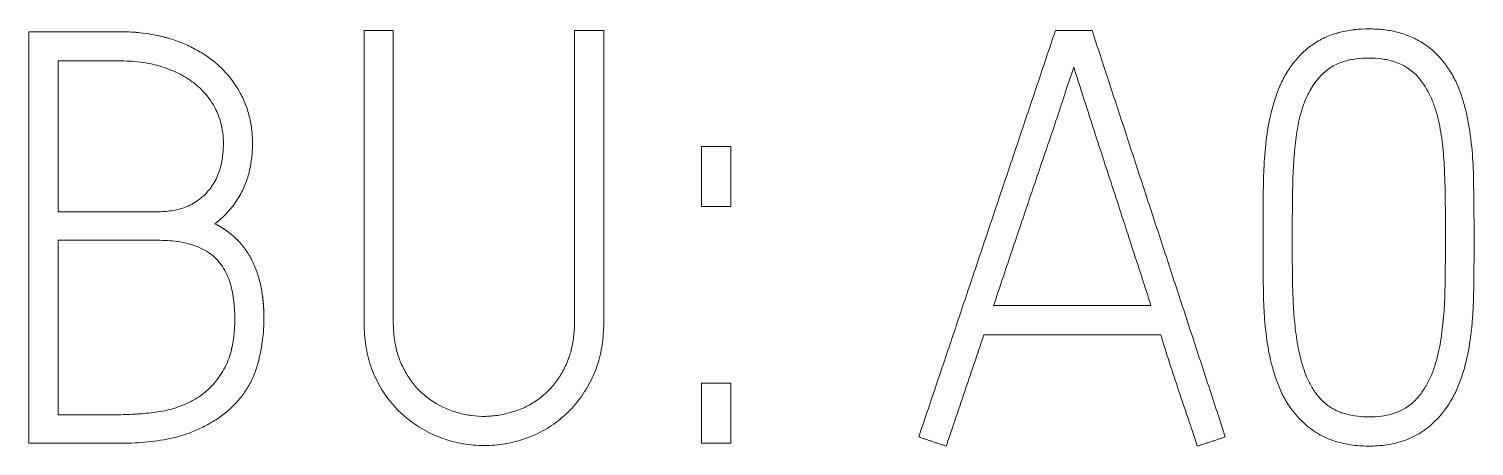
# Model space of a CAD drawing. Header units: millimetres. Extents: x 6750 to 121550, y -28210 to 66060.
# Drawn here: x 16102.352 to 16106.123, y 16139.109 to 16140.198 of the extents above; entities that cross this region are included whole.
import ezdxf

# ---------------------------------------------------------------- set-up
doc = ezdxf.new("R2010")
doc.units = ezdxf.units.MM
doc.layers.add('1', color=7, linetype='Continuous')

# ---------------------------------------------------------------- blocks, each defined once
blk = doc.blocks.new('2')
at = {"layer": '1', "color": 7, "linetype": 'Continuous', "lineweight": 13}
for p, q in [((40331.9519, 18082.0304), (40331.9519, 18080.8319)), ((40332.9273, 18082.0338), (40332.9273, 18082.0338)), ((40333.0123, 18082.0338), (40332.9273, 18082.0338)), ((40332.9273, 18082.0338), (40333.0123, 18082.0338)), ((40333.0123, 18082.0338), (40333.0123, 18082.0338)), ((40333.5399, 18082.0338), (40333.625, 18082.0338)), ((40333.5399, 18082.0338), (40333.5399, 18082.0338)), ((40333.625, 18082.0338), (40333.5399, 18082.0338)), ((40333.625, 18082.0338), (40333.625, 18082.0338)), ((40333.625, 18081.1883), (40333.625, 18082.0338)), ((40335.0463, 18082.0338), (40334.9396, 18082.0338)), ((40334.9396, 18082.0338), (40335.0463, 18082.0338)), ((40334.9396, 18082.0338), (40334.9396, 18082.0338)), ((40335.0463, 18082.0338), (40335.0463, 18082.0338)), ((40335.8515, 18082.0386), (40335.8515, 18082.0387)), ((40332.3738, 18082.0063), (40332.3738, 18082.0063)), ((40332.037, 18081.5062), (40332.037, 18081.9454)), ((40332.6027, 18081.7058), (40332.6027, 18081.7058)), ((40333.9094, 18081.6957), (40333.9094, 18081.6958)), ((40333.9094, 18081.6958), (40333.9944, 18081.6958)), ((40333.9094, 18081.6957), (40333.9094, 18081.5211)), ((40333.9944, 18081.6957), (40333.9094, 18081.6957)), ((40333.9944, 18081.6957), (40333.9944, 18081.6958)), ((40333.9944, 18081.5211), (40333.9944, 18081.6957)), ((40333.9094, 18081.5211), (40333.9944, 18081.5211)), ((40335.5437, 18081.4394), (40335.5437, 18081.4394)), ((40332.037, 18080.9152), (40332.037, 18081.423)), ((40336.1579, 18081.4211), (40336.1579, 18081.4211)), ((40334.7597, 18081.2331), (40335.2176, 18081.2331)), ((40335.2176, 18081.2331), (40334.7597, 18081.2331)), ((40332.6359, 18081.195), (40332.6359, 18081.195)), ((40334.7314, 18081.148), (40335.2459, 18081.148)), ((40333.9094, 18081.0066), (40333.9094, 18080.8319)), ((40333.9944, 18081.0066), (40333.9094, 18081.0066)), ((40333.9094, 18081.0066), (40333.9944, 18081.0066)), ((40333.9094, 18081.0066), (40333.9094, 18081.0066)), ((40333.9944, 18080.8319), (40333.9944, 18081.0066)), ((40333.9944, 18081.0066), (40333.9944, 18081.0066)), ((40334.5418, 18080.8502), (40334.5418, 18080.8502)), ((40335.434, 18080.8502), (40335.434, 18080.8502)), ((40333.9094, 18080.8319), (40333.9944, 18080.8319))]:
    blk.add_line(p, q, dxfattribs=at)
at = {"layer": '1', "color": 7, "linetype": 'Continuous', "lineweight": 25}
blk.add_line((40335.8518, 18080.9088), (40335.8518, 18080.9088), dxfattribs=at)
at = {"layer": '1', "color": 7, "linetype": 'Continuous', "lineweight": 13}
for points, knots in [([(40332.3738, 18082.0063), (40332.3401, 18082.0177), (40332.3056, 18082.0246), (40332.2527, 18082.0297), (40332.235, 18082.0304), (40332.1996, 18082.0304), (40332.1111, 18082.0304), (40332.0227, 18082.0304), (40331.9519, 18082.0304)], [0, 0, 0, 0, 0.25, 0.25, 0.375, 0.375, 0.5, 1, 1, 1, 1]), ([(40331.9519, 18082.0304), (40332.0227, 18082.0304), (40332.1112, 18082.0304), (40332.1997, 18082.0304), (40332.235, 18082.0304), (40332.2527, 18082.0297), (40332.3052, 18082.0247), (40332.3397, 18082.0178), (40332.3738, 18082.0063)], [0, 0, 0, 0, 0.5, 0.625, 0.625, 0.75, 0.75, 1, 1, 1, 1]), ([(40332.9273, 18082.0338), (40332.9273, 18081.8694), (40332.9273, 18081.6228), (40332.9273, 18081.3557), (40332.9273, 18081.2427), (40332.9273, 18081.2119), (40332.9273, 18081.1913), (40332.9272, 18081.181), (40332.9283, 18081.1503), (40332.9302, 18081.1299), (40332.9355, 18081.0994), (40332.9377, 18081.0892), (40332.9429, 18081.0693), (40332.946, 18081.0596), (40332.9529, 18081.0404), (40332.9569, 18081.031), (40332.9656, 18081.0124), (40332.9704, 18081.0033), (40332.9807, 18080.9855), (40332.9863, 18080.9768), (40332.9982, 18080.9601), (40333.0108, 18080.944), (40333.0249, 18080.9293), (40333.0398, 18080.9152), (40333.0476, 18080.9084), (40333.0718, 18080.8891), (40333.0888, 18080.8777), (40333.1158, 18080.863), (40333.125, 18080.8585), (40333.1439, 18080.8504), (40333.1536, 18080.8467), (40333.183, 18080.837), (40333.2029, 18080.8323), (40333.2333, 18080.8277), (40333.2435, 18080.8266), (40333.2641, 18080.8253), (40333.2745, 18080.8251), (40333.3053, 18080.8258), (40333.3256, 18080.8279), (40333.3558, 18080.8338), (40333.3658, 18080.8362), (40333.3856, 18080.8418), (40333.3955, 18080.8451), (40333.4243, 18080.856), (40333.4519, 18080.8693), (40333.4775, 18080.8864), (40333.4941, 18080.8987), (40333.5022, 18080.9053), (40333.5252, 18080.9258), (40333.5391, 18080.9407), (40333.5641, 18080.9733), (40333.5752, 18080.991), (40333.5894, 18081.0183), (40333.5939, 18081.0275), (40333.6018, 18081.0464), (40333.6053, 18081.0561), (40333.6113, 18081.0758), (40333.6139, 18081.0858), (40333.6182, 18081.1061), (40333.6199, 18081.1163), (40333.6238, 18081.1469), (40333.625, 18081.1675), (40333.625, 18081.1883)], [0, 0, 0, 0, 0.25, 0.375, 0.40625, 0.421875, 0.421875, 0.4375, 0.4375, 0.46875, 0.46875, 0.484375, 0.484375, 0.5, 0.5, 0.515625, 0.515625, 0.53125, 0.53125, 0.546875, 0.546875, 0.5625, 0.578125, 0.578125, 0.59375, 0.59375, 0.625, 0.625, 0.640625, 0.640625, 0.65625, 0.65625, 0.6875, 0.6875, 0.703125, 0.703125, 0.71875, 0.71875, 0.75, 0.75, 0.765625, 0.765625, 0.78125, 0.78125, 0.8125, 0.828125, 0.828125, 0.84375, 0.84375, 0.875, 0.875, 0.90625, 0.90625, 0.921875, 0.921875, 0.9375, 0.9375, 0.953125, 0.953125, 0.96875, 0.96875, 1, 1, 1, 1]), ([(40333.5399, 18082.0338), (40333.5399, 18081.8223), (40333.5399, 18081.558), (40333.5399, 18081.2805), (40333.5399, 18081.2144), (40333.5399, 18081.1946), (40333.54, 18081.188), (40333.5398, 18081.1748), (40333.5395, 18081.1682), (40333.5382, 18081.1483), (40333.5367, 18081.1351), (40333.5319, 18081.1088), (40333.5286, 18081.096), (40333.52, 18081.071), (40333.5147, 18081.0588), (40333.5023, 18081.0351), (40333.4953, 18081.0238), (40333.4797, 18081.0024), (40333.4711, 18080.9924), (40333.4568, 18080.9784), (40333.4518, 18080.9739), (40333.4415, 18080.9654), (40333.4257, 18080.9533), (40333.4086, 18080.9432), (40333.3905, 18080.9346), (40333.3843, 18080.932), (40333.3718, 18080.9272), (40333.3655, 18080.9251), (40333.3464, 18080.9193), (40333.3335, 18080.9161), (40333.3071, 18080.9117), (40333.2937, 18080.9105), (40333.2671, 18080.9101), (40333.254, 18080.9109), (40333.2343, 18080.9135), (40333.2277, 18080.9146), (40333.2147, 18080.9172), (40333.2081, 18080.9188), (40333.1759, 18080.9277), (40333.1516, 18080.938), (40333.1234, 18080.9562), (40333.1179, 18080.96), (40333.1073, 18080.9682), (40333.1022, 18080.9724), (40333.0875, 18080.9857), (40333.0785, 18080.9954), (40333.062, 18081.0163), (40333.0545, 18081.0276), (40333.0447, 18081.045), (40333.0417, 18081.0509), (40333.036, 18081.0629), (40333.0333, 18081.069), (40333.0262, 18081.0877), (40333.0224, 18081.1007), (40333.0168, 18081.1267), (40333.015, 18081.1399), (40333.0132, 18081.1597), (40333.0128, 18081.1663), (40333.0124, 18081.1796), (40333.0123, 18081.1863), (40333.0123, 18081.2063), (40333.0123, 18081.273), (40333.0123, 18081.5533), (40333.0123, 18081.8202), (40333.0123, 18082.0338)], [0, 0, 0, 0, 0.25, 0.3125, 0.328125, 0.328125, 0.335938, 0.335938, 0.34375, 0.34375, 0.359375, 0.359375, 0.375, 0.375, 0.390625, 0.390625, 0.40625, 0.40625, 0.421875, 0.421875, 0.429688, 0.429688, 0.4375, 0.453125, 0.453125, 0.460938, 0.460938, 0.46875, 0.46875, 0.484375, 0.484375, 0.5, 0.5, 0.515625, 0.515625, 0.523438, 0.523438, 0.53125, 0.53125, 0.5625, 0.5625, 0.570313, 0.570313, 0.578125, 0.578125, 0.59375, 0.59375, 0.609375, 0.609375, 0.617188, 0.617188, 0.625, 0.625, 0.640625, 0.640625, 0.65625, 0.65625, 0.664063, 0.664063, 0.671875, 0.671875, 0.6875, 0.75, 1, 1, 1, 1]), ([(40335.8515, 18082.0386), (40335.8233, 18082.0386), (40335.7955, 18082.0358), (40335.7548, 18082.0254), (40335.7413, 18082.0209), (40335.7156, 18082.0097), (40335.7033, 18082.0031), (40335.6858, 18081.9914), (40335.68, 18081.9872), (40335.669, 18081.9784), (40335.6638, 18081.9737), (40335.6486, 18081.9592), (40335.6393, 18081.9487), (40335.6264, 18081.9321), (40335.6223, 18081.9263), (40335.6145, 18081.9146), (40335.6109, 18081.9086), (40335.6006, 18081.8903), (40335.5947, 18081.8777), (40335.5844, 18081.8518), (40335.5798, 18081.8386), (40335.5716, 18081.8117), (40335.5681, 18081.7983), (40335.5589, 18081.7576), (40335.5547, 18081.7303), (40335.5486, 18081.6754), (40335.5467, 18081.6478), (40335.5452, 18081.6062), (40335.5449, 18081.5924), (40335.5445, 18081.5646), (40335.5443, 18081.5507), (40335.5438, 18081.5091), (40335.5437, 18081.4813), (40335.5437, 18081.4257), (40335.5437, 18081.398), (40335.544, 18081.3424), (40335.5443, 18081.3147), (40335.5449, 18081.273), (40335.5451, 18081.2591), (40335.5459, 18081.2314), (40335.548, 18081.1899), (40335.5526, 18081.1487), (40335.5588, 18081.1077), (40335.5612, 18081.0941), (40335.5672, 18081.067), (40335.5707, 18081.0535), (40335.5787, 18081.0269), (40335.5833, 18081.0138), (40335.5908, 18080.9944), (40335.5934, 18080.988), (40335.5993, 18080.9754), (40335.6024, 18080.9693), (40335.6125, 18080.951), (40335.6203, 18080.9392), (40335.6373, 18080.917), (40335.6467, 18080.9066), (40335.6568, 18080.8969)], [0, 0, 0, 0, 0.0625, 0.0625, 0.09375, 0.09375, 0.125, 0.125, 0.140625, 0.140625, 0.15625, 0.15625, 0.1875, 0.1875, 0.203125, 0.203125, 0.21875, 0.21875, 0.25, 0.25, 0.28125, 0.28125, 0.3125, 0.3125, 0.375, 0.375, 0.4375, 0.4375, 0.46875, 0.46875, 0.5, 0.5, 0.5625, 0.5625, 0.625, 0.625, 0.6875, 0.6875, 0.71875, 0.71875, 0.75, 0.8125, 0.8125, 0.84375, 0.84375, 0.875, 0.875, 0.90625, 0.90625, 0.921875, 0.921875, 0.9375, 0.9375, 0.96875, 0.96875, 1, 1, 1, 1]), ([(40335.7525, 18082.0244), (40335.7578, 18082.0261), (40335.7632, 18082.0276), (40335.7957, 18082.0359), (40335.8234, 18082.0387), (40335.8515, 18082.0387)], [0, 0, 0, 0, 0.164927, 0.164927, 1, 1, 1, 1]), ([(40336.0448, 18080.8969), (40336.0647, 18080.9168), (40336.0814, 18080.939), (40336.1017, 18080.9755), (40336.1077, 18080.9883), (40336.1181, 18081.0142), (40336.1227, 18081.0274), (40336.1348, 18081.0672), (40336.1407, 18081.0944), (40336.1472, 18081.1358), (40336.1489, 18081.1497), (40336.1519, 18081.1774), (40336.1543, 18081.2052), (40336.1556, 18081.233), (40336.1565, 18081.2607), (40336.1567, 18081.2746), (40336.1574, 18081.3163), (40336.1577, 18081.3441), (40336.158, 18081.4275), (40336.1579, 18081.4831), (40336.1571, 18081.5526), (40336.1569, 18081.5665), (40336.1565, 18081.5943), (40336.1563, 18081.6082), (40336.1549, 18081.6499), (40336.153, 18081.6777), (40336.1484, 18081.7191), (40336.1466, 18081.7329), (40336.1425, 18081.7604), (40336.14, 18081.7742), (40336.131, 18081.8149), (40336.1232, 18081.8414), (40336.1077, 18081.8798), (40336.1017, 18081.8924), (40336.0878, 18081.9167), (40336.08, 18081.9283), (40336.0628, 18081.9502), (40336.0535, 18081.9605), (40336.0382, 18081.975), (40336.0329, 18081.9796), (40336.022, 18081.9883), (40336.0051, 18082.0004), (40335.9868, 18082.0102), (40335.9676, 18082.0185), (40335.961, 18082.021), (40335.9477, 18082.0255), (40335.9277, 18082.0313), (40335.9072, 18082.0349), (40335.8796, 18082.0379), (40335.8656, 18082.0386), (40335.8515, 18082.0386)], [0, 0, 0, 0, 0.0625, 0.0625, 0.09375, 0.09375, 0.125, 0.125, 0.1875, 0.1875, 0.21875, 0.21875, 0.25, 0.28125, 0.28125, 0.3125, 0.3125, 0.375, 0.375, 0.5, 0.5, 0.53125, 0.53125, 0.5625, 0.5625, 0.625, 0.625, 0.65625, 0.65625, 0.6875, 0.6875, 0.75, 0.75, 0.78125, 0.78125, 0.8125, 0.8125, 0.84375, 0.84375, 0.859375, 0.859375, 0.875, 0.90625, 0.90625, 0.921875, 0.921875, 0.9375, 0.96875, 0.96875, 1, 1, 1, 1]), ([(40332.4929, 18081.4711), (40332.5157, 18081.488), (40332.5353, 18081.508), (40332.5556, 18081.537), (40332.5595, 18081.5429), (40332.5667, 18081.5551), (40332.57, 18081.5612), (40332.5794, 18081.58), (40332.5846, 18081.5931), (40332.5908, 18081.6133), (40332.5927, 18081.6201), (40332.5958, 18081.6339), (40332.5998, 18081.6546), (40332.6018, 18081.6755), (40332.6029, 18081.7035), (40332.6028, 18081.7175), (40332.6007, 18081.7457), (40332.5987, 18081.7597), (40332.5929, 18081.7869), (40332.5872, 18081.807), (40332.5792, 18081.8264), (40332.5734, 18081.8392), (40332.5703, 18081.8456), (40332.5535, 18081.8767), (40332.537, 18081.8993), (40332.5123, 18081.9245), (40332.5071, 18081.9294), (40332.4965, 18081.9387), (40332.4911, 18081.9432), (40332.4745, 18081.9561), (40332.4628, 18081.964), (40332.4387, 18081.9783), (40332.4261, 18081.9849), (40332.4003, 18081.9966), (40332.3872, 18082.0018), (40332.3738, 18082.0063)], [0, 0, 0, 0, 0.125, 0.125, 0.15625, 0.15625, 0.1875, 0.1875, 0.25, 0.25, 0.28125, 0.28125, 0.3125, 0.375, 0.375, 0.4375, 0.4375, 0.5, 0.5, 0.5625, 0.59375, 0.59375, 0.625, 0.625, 0.75, 0.75, 0.78125, 0.78125, 0.8125, 0.8125, 0.875, 0.875, 0.9375, 0.9375, 1, 1, 1, 1]), ([(40332.037, 18081.9454), (40332.0796, 18081.9454), (40332.1328, 18081.9454), (40332.1914, 18081.9454), (40332.2074, 18081.9454), (40332.218, 18081.9454), (40332.2233, 18081.9454), (40332.2393, 18081.9451), (40332.2499, 18081.9445), (40332.2712, 18081.9426), (40332.2818, 18081.9412), (40332.3132, 18081.9359), (40332.3336, 18081.9306), (40332.3634, 18081.9198), (40332.3733, 18081.9157), (40332.3926, 18081.9065), (40332.4019, 18081.9013), (40332.4199, 18081.8901), (40332.4286, 18081.8839), (40332.4451, 18081.8705), (40332.453, 18081.8632), (40332.4749, 18081.8398), (40332.4869, 18081.8224), (40332.4963, 18081.803)], [0, 0, 0, 0, 0.25, 0.3125, 0.34375, 0.34375, 0.375, 0.375, 0.4375, 0.4375, 0.5, 0.5, 0.625, 0.625, 0.6875, 0.6875, 0.75, 0.75, 0.8125, 0.8125, 0.875, 0.875, 1, 1, 1, 1]), ([(40335.7153, 18081.9054), (40335.724, 18081.9144), (40335.7337, 18081.922), (40335.7549, 18081.9346), (40335.7665, 18081.9397), (40335.7901, 18081.9471), (40335.8023, 18081.9497), (40335.8269, 18081.9529), (40335.8392, 18081.9536), (40335.8638, 18081.9536), (40335.8761, 18081.9529), (40335.9006, 18081.9497), (40335.9129, 18081.9471), (40335.9365, 18081.9395), (40335.9479, 18081.9346), (40335.9694, 18081.9219), (40335.9792, 18081.9143), (40335.9881, 18081.9054)], [0, 0, 0, 0, 0.125, 0.125, 0.25, 0.25, 0.375, 0.375, 0.5, 0.5, 0.625, 0.625, 0.75, 0.75, 0.875, 0.875, 1, 1, 1, 1]), ([(40334.9627, 18081.8366), (40334.9677, 18081.8517), (40334.9727, 18081.8668), (40334.9802, 18081.8894), (40334.9828, 18081.897), (40334.9878, 18081.912), (40334.9903, 18081.9196), (40334.9929, 18081.9271)], [0, 0, 0, 0, 0.5, 0.5, 0.75, 0.75, 1, 1, 1, 1]), ([(40334.9929, 18081.9271), (40334.9976, 18081.9126), (40335.0022, 18081.8982), (40335.0115, 18081.8692), (40335.0161, 18081.8547), (40335.0299, 18081.8113), (40335.0392, 18081.7823), (40335.0673, 18081.6956), (40335.086, 18081.6378), (40335.1143, 18081.5511), (40335.1238, 18081.5222), (40335.1426, 18081.4644), (40335.1519, 18081.4354), (40335.1802, 18081.3488), (40335.1992, 18081.291), (40335.2176, 18081.2331)], [0, 0, 0, 0, 0.0625, 0.0625, 0.125, 0.125, 0.25, 0.25, 0.5, 0.5, 0.625, 0.625, 0.75, 0.75, 1, 1, 1, 1]), ([(40335.6644, 18081.8256), (40335.6701, 18081.8405), (40335.6772, 18081.8548), (40335.6942, 18081.8817), (40335.704, 18081.8942), (40335.7153, 18081.9054)], [0, 0, 0, 0, 0.5, 0.5, 1, 1, 1, 1]), ([(40335.9881, 18081.9054), (40336.0045, 18081.8881), (40336.0177, 18081.8687), (40336.0336, 18081.837), (40336.0382, 18081.826), (40336.0461, 18081.8037), (40336.0494, 18081.7924), (40336.0581, 18081.7583), (40336.0621, 18081.7351), (40336.0677, 18081.6881), (40336.0697, 18081.6646), (40336.0724, 18081.6175), (40336.0731, 18081.5939), (40336.0741, 18081.5468), (40336.0743, 18081.5232), (40336.0746, 18081.476), (40336.0747, 18081.4524), (40336.0747, 18081.4053), (40336.0746, 18081.3817), (40336.0741, 18081.3345), (40336.0738, 18081.3109), (40336.0732, 18081.2756), (40336.0729, 18081.2638), (40336.072, 18081.2402), (40336.0713, 18081.2285), (40336.0688, 18081.1932), (40336.0664, 18081.1697), (40336.0601, 18081.1228), (40336.0556, 18081.0996), (40336.0463, 18081.0654), (40336.0427, 18081.0541), (40336.0346, 18081.032), (40336.03, 18081.0212), (40336.0193, 18081.0003), (40336.0131, 18080.9902), (40335.9992, 18080.9709), (40335.9915, 18080.9619), (40335.9745, 18080.9455), (40335.9648, 18080.9382), (40335.9443, 18080.9265), (40335.9334, 18080.9219), (40335.9107, 18080.9148), (40335.899, 18080.9124), (40335.8756, 18080.9094), (40335.8638, 18080.9088), (40335.8518, 18080.9088)], [0, 0, 0, 0, 0.0625, 0.0625, 0.09375, 0.09375, 0.125, 0.125, 0.1875, 0.1875, 0.25, 0.25, 0.3125, 0.3125, 0.375, 0.375, 0.4375, 0.4375, 0.5, 0.5, 0.5625, 0.5625, 0.59375, 0.59375, 0.625, 0.625, 0.6875, 0.6875, 0.75, 0.75, 0.78125, 0.78125, 0.8125, 0.8125, 0.84375, 0.84375, 0.875, 0.875, 0.90625, 0.90625, 0.9375, 0.9375, 0.96875, 0.96875, 1, 1, 1, 1]), ([(40334.7597, 18081.2331), (40334.7765, 18081.2834), (40334.7933, 18081.3337), (40334.8271, 18081.4343), (40334.8441, 18081.4846), (40334.8695, 18081.56), (40334.878, 18081.5851), (40334.8951, 18081.6354), (40334.9037, 18081.6605), (40334.9294, 18081.7358), (40334.9465, 18081.7861), (40334.9627, 18081.8366)], [0, 0, 0, 0, 0.25, 0.25, 0.5, 0.5, 0.625, 0.625, 0.75, 0.75, 1, 1, 1, 1]), ([(40335.8518, 18080.9088), (40335.83, 18080.9088), (40335.8085, 18080.9108), (40335.7824, 18080.9176), (40335.7773, 18080.9192), (40335.767, 18080.9229), (40335.7619, 18080.925), (40335.747, 18080.932), (40335.7378, 18080.9377), (40335.7249, 18080.9478), (40335.7208, 18080.9514), (40335.713, 18080.9592), (40335.7019, 18080.9713), (40335.6923, 18080.9845), (40335.681, 18081.0032), (40335.6759, 18081.013), (40335.6673, 18081.0331), (40335.6638, 18081.0434), (40335.6539, 18081.0744), (40335.6488, 18081.0956), (40335.6408, 18081.1385), (40335.6381, 18081.16), (40335.6338, 18081.2031), (40335.6323, 18081.2247), (40335.6303, 18081.2678), (40335.6298, 18081.2894), (40335.6288, 18081.3542), (40335.6287, 18081.3974), (40335.6287, 18081.4838), (40335.6291, 18081.5271), (40335.6301, 18081.5811), (40335.6303, 18081.5919), (40335.6309, 18081.6135), (40335.6323, 18081.6458), (40335.6349, 18081.678), (40335.6383, 18081.71), (40335.6395, 18081.7207), (40335.6426, 18081.7419), (40335.6444, 18081.7525), (40335.651, 18081.7841), (40335.6567, 18081.805), (40335.6644, 18081.8256)], [0, 0, 0, 0, 0.0625, 0.0625, 0.078125, 0.078125, 0.09375, 0.09375, 0.125, 0.125, 0.140625, 0.140625, 0.15625, 0.1875, 0.1875, 0.21875, 0.21875, 0.25, 0.25, 0.3125, 0.3125, 0.375, 0.375, 0.4375, 0.4375, 0.5, 0.5, 0.625, 0.625, 0.75, 0.75, 0.78125, 0.78125, 0.8125, 0.875, 0.875, 0.90625, 0.90625, 0.9375, 0.9375, 1, 1, 1, 1]), ([(40332.4963, 18081.803), (40332.5029, 18081.7898), (40332.5079, 18081.7761), (40332.5131, 18081.7549), (40332.5145, 18081.7478), (40332.5166, 18081.7332), (40332.5173, 18081.7259), (40332.518, 18081.7113), (40332.518, 18081.704), (40332.5176, 18081.6894), (40332.5167, 18081.6749), (40332.5147, 18081.6605), (40332.512, 18081.6461), (40332.5103, 18081.6389), (40332.5042, 18081.6178), (40332.4986, 18081.6043), (40332.4876, 18081.5851), (40332.4835, 18081.579), (40332.4746, 18081.5674), (40332.465, 18081.5564), (40332.454, 18081.5468), (40332.4422, 18081.5378), (40332.4361, 18081.5338), (40332.4234, 18081.5266), (40332.4168, 18081.5234), (40332.4032, 18081.5179), (40332.3962, 18081.5155), (40332.3749, 18081.5098), (40332.3605, 18081.5077), (40332.3386, 18081.5062), (40332.3313, 18081.5062), (40332.3166, 18081.5062), (40332.2798, 18081.5062), (40332.1841, 18081.5062), (40332.0958, 18081.5062), (40332.037, 18081.5062)], [0, 0, 0, 0, 0.0625, 0.0625, 0.09375, 0.09375, 0.125, 0.125, 0.15625, 0.15625, 0.1875, 0.21875, 0.21875, 0.25, 0.25, 0.3125, 0.3125, 0.34375, 0.34375, 0.375, 0.40625, 0.40625, 0.4375, 0.4375, 0.46875, 0.46875, 0.5, 0.5, 0.5625, 0.5625, 0.59375, 0.59375, 0.625, 0.75, 1, 1, 1, 1]), ([(40336.1559, 18081.62), (40336.1564, 18081.6066), (40336.1565, 18081.5931), (40336.157, 18081.5657), (40336.1571, 18081.5518), (40336.1577, 18081.499), (40336.1579, 18081.4601), (40336.1579, 18081.4211)], [0, 0, 0, 0, 0.202874, 0.202874, 0.412672, 0.412672, 1, 1, 1, 1]), ([(40331.9519, 18080.8319), (40332.0019, 18080.8319), (40332.0768, 18080.8319), (40332.1517, 18080.8319), (40332.1891, 18080.8319), (40332.2016, 18080.8319), (40332.2266, 18080.832), (40332.2391, 18080.8322), (40332.2764, 18080.8337), (40332.3012, 18080.8357), (40332.3507, 18080.8428), (40332.3753, 18080.8478), (40332.4059, 18080.8573), (40332.412, 18080.8594), (40332.4242, 18080.8639), (40332.4302, 18080.8664), (40332.4482, 18080.8741), (40332.4599, 18080.8797), (40332.4827, 18080.892), (40332.4938, 18080.8987), (40332.5153, 18080.9134), (40332.5257, 18080.9215), (40332.545, 18080.9388), (40332.5539, 18080.9481), (40332.5705, 18080.9677), (40332.5781, 18080.9781), (40332.5886, 18080.9945), (40332.592, 18081.0001), (40332.5982, 18081.0116), (40332.6069, 18081.0291), (40332.6136, 18081.0472), (40332.6189, 18081.0659), (40332.6205, 18081.0722), (40332.6234, 18081.0848), (40332.6248, 18081.0912), (40332.6286, 18081.1103), (40332.6327, 18081.1359), (40332.6349, 18081.1615), (40332.636, 18081.1872), (40332.636, 18081.2001), (40332.6352, 18081.2258), (40332.6343, 18081.2387), (40332.6314, 18081.2645), (40332.6294, 18081.2775), (40332.624, 18081.3028), (40332.6207, 18081.3153), (40332.6145, 18081.3337), (40332.6122, 18081.3398), (40332.6072, 18081.3518), (40332.6045, 18081.3578), (40332.5957, 18081.3752), (40332.5857, 18081.3919), (40332.5738, 18081.4072), (40332.5653, 18081.417), (40332.5608, 18081.4219), (40332.5376, 18081.4447), (40332.5164, 18081.4594), (40332.4929, 18081.4711)], [0, 0, 0, 0, 0.125, 0.1875, 0.1875, 0.21875, 0.21875, 0.25, 0.25, 0.3125, 0.3125, 0.375, 0.375, 0.390625, 0.390625, 0.40625, 0.40625, 0.4375, 0.4375, 0.46875, 0.46875, 0.5, 0.5, 0.53125, 0.53125, 0.5625, 0.5625, 0.578125, 0.578125, 0.59375, 0.625, 0.625, 0.640625, 0.640625, 0.65625, 0.65625, 0.6875, 0.71875, 0.71875, 0.75, 0.75, 0.78125, 0.78125, 0.8125, 0.8125, 0.84375, 0.84375, 0.859375, 0.859375, 0.875, 0.875, 0.90625, 0.921875, 0.921875, 0.9375, 0.9375, 1, 1, 1, 1]), ([(40332.4929, 18081.4711), (40332.5161, 18081.4596), (40332.5371, 18081.4451), (40332.5572, 18081.4255), (40332.5588, 18081.4239), (40332.5603, 18081.4222)], [0, 0, 0, 0, 0.919752, 0.919752, 1, 1, 1, 1]), ([(40332.037, 18081.423), (40332.1159, 18081.423), (40332.2048, 18081.423), (40332.2985, 18081.423), (40332.3133, 18081.423), (40332.3232, 18081.423), (40332.3479, 18081.4231), (40332.3724, 18081.4214), (40332.4015, 18081.4165), (40332.4111, 18081.4145), (40332.4303, 18081.409), (40332.4398, 18081.4057), (40332.458, 18081.3976), (40332.4667, 18081.3929), (40332.4833, 18081.3817), (40332.4911, 18081.3753), (40332.4981, 18081.3681)], [0, 0, 0, 0, 0.5, 0.5625, 0.59375, 0.59375, 0.625, 0.75, 0.75, 0.8125, 0.8125, 0.875, 0.875, 0.9375, 0.9375, 1, 1, 1, 1]), ([(40332.4981, 18081.3681), (40332.5108, 18081.3549), (40332.5205, 18081.3398), (40332.5319, 18081.3149), (40332.535, 18081.3064), (40332.5404, 18081.2892), (40332.5425, 18081.2805), (40332.5478, 18081.254), (40332.5498, 18081.2359), (40332.5515, 18081.1999), (40332.5514, 18081.182), (40332.5496, 18081.1551), (40332.5488, 18081.1462), (40332.5465, 18081.1283), (40332.5449, 18081.1193), (40332.5391, 18081.0927), (40332.5337, 18081.0756), (40332.5221, 18081.0512), (40332.5175, 18081.0433), (40332.5077, 18081.028), (40332.4972, 18081.0133), (40332.4852, 18080.9998), (40332.4723, 18080.9871), (40332.4654, 18080.981), (40332.451, 18080.9699), (40332.4435, 18080.9649), (40332.4279, 18080.9558), (40332.4199, 18080.9517), (40332.4035, 18080.9441), (40332.395, 18080.9406), (40332.3779, 18080.9346), (40332.3606, 18080.9294), (40332.3429, 18080.9258), (40332.3252, 18080.923), (40332.3163, 18080.9218), (40332.2894, 18080.9187), (40332.2714, 18080.9172), (40332.2443, 18080.9157), (40332.2353, 18080.9154), (40332.2173, 18080.9151), (40332.2083, 18080.9152), (40332.1812, 18080.9152), (40332.1271, 18080.9152), (40332.073, 18080.9152), (40332.037, 18080.9152)], [0, 0, 0, 0, 0.0625, 0.0625, 0.09375, 0.09375, 0.125, 0.125, 0.1875, 0.1875, 0.25, 0.25, 0.28125, 0.28125, 0.3125, 0.3125, 0.375, 0.375, 0.40625, 0.40625, 0.4375, 0.46875, 0.46875, 0.5, 0.5, 0.53125, 0.53125, 0.5625, 0.5625, 0.59375, 0.59375, 0.625, 0.65625, 0.65625, 0.6875, 0.6875, 0.75, 0.75, 0.78125, 0.78125, 0.8125, 0.8125, 0.875, 1, 1, 1, 1]), ([(40332.6321, 18081.2584), (40332.6322, 18081.2573), (40332.6323, 18081.2562), (40332.634, 18081.2424), (40332.635, 18081.2296), (40332.6358, 18081.2097), (40332.6359, 18081.2025), (40332.6359, 18081.1953)], [0, 0, 0, 0, 0.050575, 0.050575, 0.656269, 0.656269, 1, 1, 1, 1]), ([(40332.5501, 18081.1624), (40332.5501, 18081.163), (40332.5502, 18081.1635), (40332.5509, 18081.1743), (40332.5512, 18081.1846), (40332.5512, 18081.1949)], [0, 0, 0, 0, 0.048407, 0.048407, 1, 1, 1, 1]), ([(40335.2459, 18081.148), (40335.2543, 18081.1208), (40335.2628, 18081.0937), (40335.2802, 18081.0396), (40335.2892, 18081.0126), (40335.3026, 18080.9721), (40335.3071, 18080.9586), (40335.3163, 18080.9316), (40335.321, 18080.9182), (40335.335, 18080.8779), (40335.3439, 18080.8509), (40335.3523, 18080.8237)], [0, 0, 0, 0, 0.25, 0.25, 0.5, 0.5, 0.625, 0.625, 0.75, 0.75, 1, 1, 1, 1]), ([(40335.7185, 18080.9538), (40335.722, 18080.9504), (40335.7256, 18080.9473), (40335.7378, 18080.9377), (40335.747, 18080.932), (40335.7618, 18080.925), (40335.7668, 18080.923), (40335.777, 18080.9193), (40335.7822, 18080.9177), (40335.8083, 18080.9109), (40335.8301, 18080.9088), (40335.8518, 18080.9088)], [0, 0, 0, 0, 0.099302, 0.099302, 0.324476, 0.324476, 0.437064, 0.437064, 0.549651, 0.549651, 1, 1, 1, 1]), ([(40332.037, 18080.9152), (40332.0731, 18080.9152), (40332.1272, 18080.9152), (40332.1813, 18080.9152), (40332.2084, 18080.9152), (40332.2174, 18080.9151), (40332.2355, 18080.9154), (40332.2445, 18080.9158), (40332.2636, 18080.9168), (40332.2737, 18080.9175), (40332.2838, 18080.9184)], [0, 0, 0, 0, 0.438596, 0.657895, 0.657895, 0.767544, 0.767544, 0.877193, 0.877193, 1, 1, 1, 1]), ([(40335.6568, 18080.8969), (40335.6693, 18080.8841), (40335.6831, 18080.8729), (40335.713, 18080.854), (40335.7293, 18080.8462), (40335.7627, 18080.8344), (40335.78, 18080.8303), (40335.8154, 18080.8249), (40335.833, 18080.8238), (40335.8683, 18080.8237), (40335.8859, 18080.8248), (40335.9123, 18080.8287), (40335.9211, 18080.8304), (40335.9385, 18080.8346), (40335.9555, 18080.8396), (40335.9719, 18080.8464), (40335.9879, 18080.8541), (40335.9957, 18080.8585), (40336.0184, 18080.8728), (40336.0322, 18080.8841), (40336.0448, 18080.8969)], [0, 0, 0, 0, 0.125, 0.125, 0.25, 0.25, 0.375, 0.375, 0.5, 0.5, 0.625, 0.625, 0.6875, 0.6875, 0.75, 0.8125, 0.8125, 0.875, 0.875, 1, 1, 1, 1]), ([(40335.8518, 18080.9088), (40335.8638, 18080.9088), (40335.8756, 18080.9094), (40335.8991, 18080.9125), (40335.9107, 18080.9148), (40335.9221, 18080.9184)], [0, 0, 0, 0, 0.50025, 0.50025, 1, 1, 1, 1])]:
    blk.add_open_spline(points, degree=3, knots=knots, dxfattribs=at)
for points, weights in [([(40334.5418, 18080.8502), (40334.7407, 18081.442), (40334.9396, 18082.0338)], [0.500000077896, 0.499999922104, 0.500000077896]), ([(40334.9396, 18082.0338), (40334.7407, 18081.442), (40334.5418, 18080.8502)], [0.50000007787, 0.49999992213, 0.50000007787]), ([(40335.0463, 18082.0338), (40335.2401, 18081.442), (40335.434, 18080.8502)], [0.50000007784, 0.49999992216, 0.50000007784]), ([(40335.434, 18080.8502), (40335.2401, 18081.442), (40335.0463, 18082.0338)], [0.500000077787, 0.499999922213, 0.500000077787]), ([(40334.6217, 18080.8237), (40334.6765, 18080.9859), (40334.7314, 18081.148)], [0.500000004084, 0.499999995916, 0.500000004084]), ([(40334.5418, 18080.8502), (40334.5817, 18080.837), (40334.6217, 18080.8237)], [0.500000799391, 0.499999200609, 0.500000799391]), ([(40335.3523, 18080.8237), (40335.3931, 18080.837), (40335.434, 18080.8502)], [0.500000390633, 0.499999609367, 0.500000390633])]:
    blk.add_rational_spline(points, weights, degree=2, dxfattribs=at)
for points, degree in [([(40336.0744, 18081.3648), (40336.0746, 18081.385), (40336.0746, 18081.4051), (40336.0747, 18081.4253)], 3), ([(40332.9273, 18081.2827), (40332.9273, 18081.2827)], 1)]:
    blk.add_open_spline(points, degree=degree, dxfattribs=at)

msp = doc.modelspace()

# ---------------------------------------------------------------- block references
at = {"xscale": 0.8966695132365401, "yscale": 0.8966695132365401, "zscale": 0.8966695132365401}
msp.add_blockref('2', (-20062.0798, -73.4144), dxfattribs=at)

doc.saveas('drawing.dxf')
